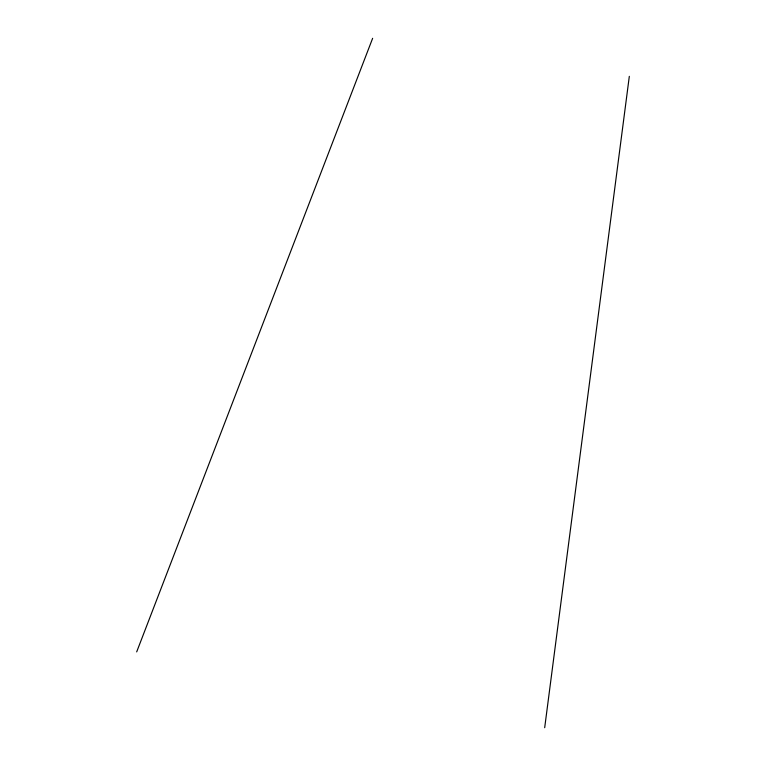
<?xml version="1.0" encoding="UTF-8"?>
<svg xmlns="http://www.w3.org/2000/svg" width="766" height="766" viewBox="0 0 766 766"><rect width="100%" height="100%" fill="white"/><g stroke="black" fill="none" stroke-linecap="round" stroke-linejoin="round"><path stroke-width="1.15" d="M544.693 727.7L629.317 76.341M136.683 651.895L372.64 38.3"/></g></svg>
